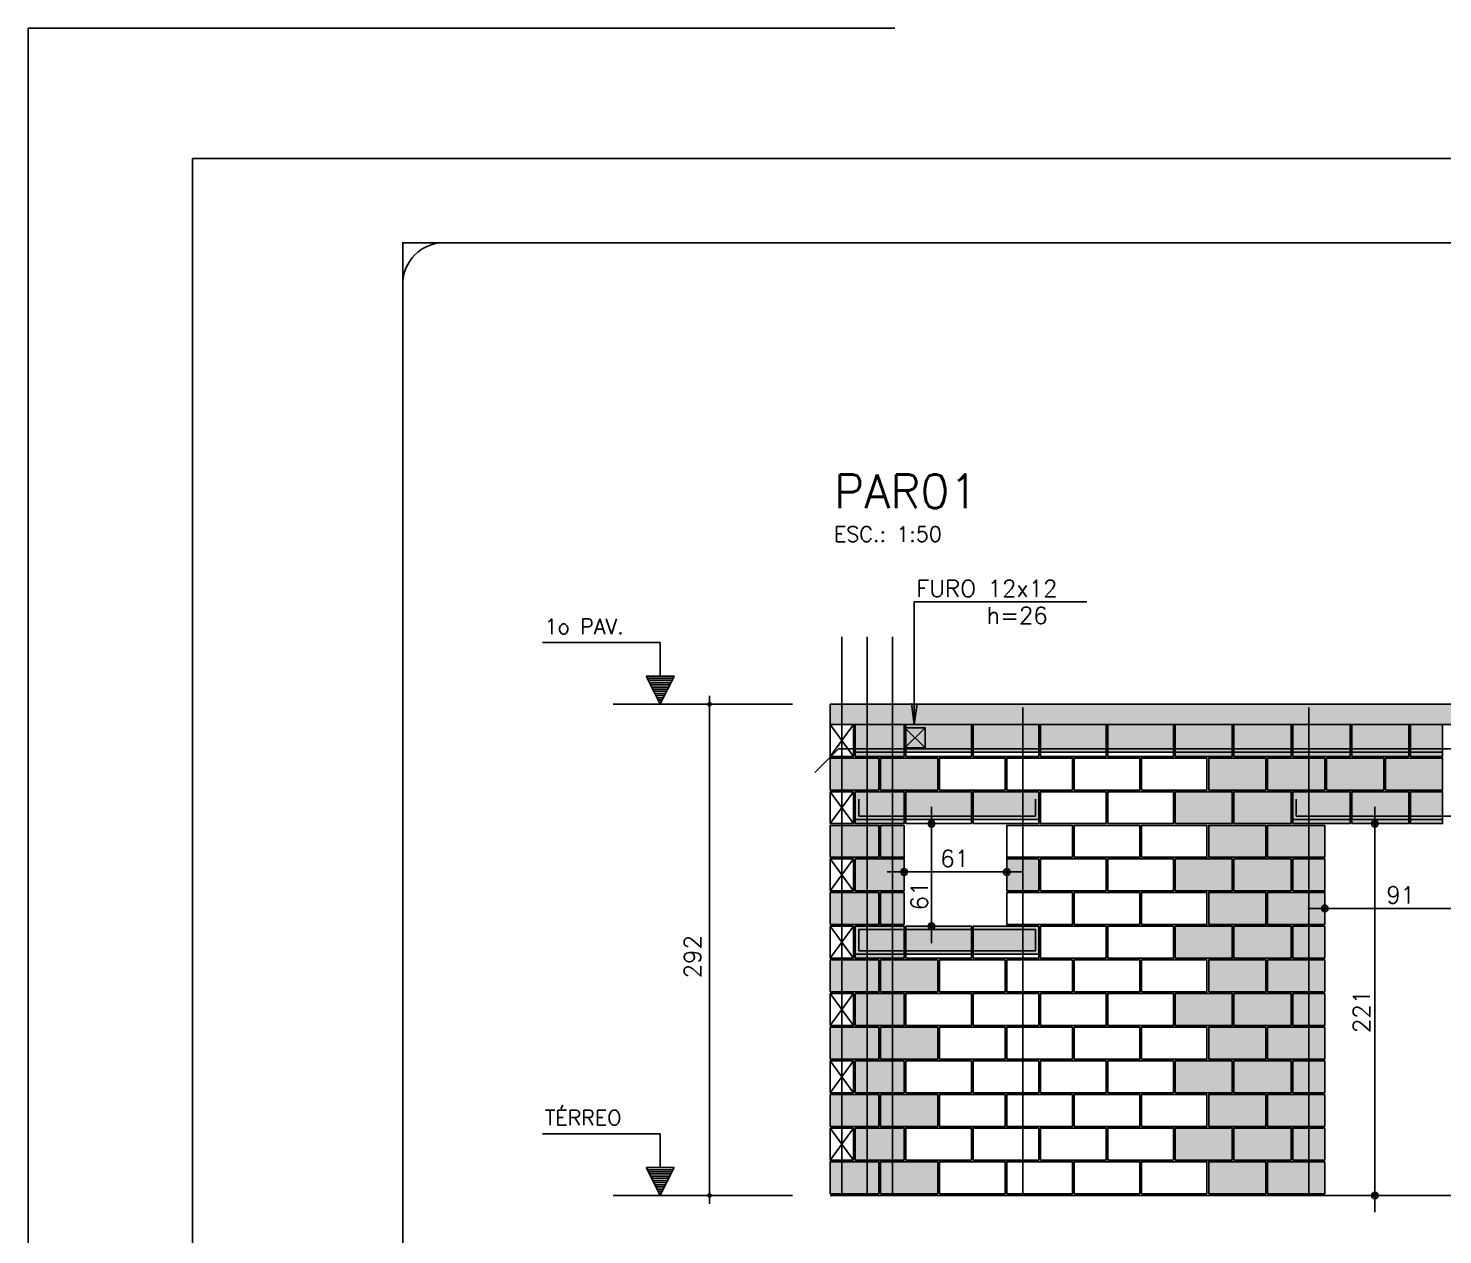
# Model space of a CAD drawing. Extents: x -2 to 121, y -2 to 61.
# Drawn here: x -1.95 to 14.86, y 46.6 to 60.95 of the extents above; entities that cross this region are included whole.
import ezdxf

# ---------------------------------------------------------------- set-up
doc = ezdxf.new("R2010")
doc.units = 0
doc.header["$MEASUREMENT"] = 0
doc.linetypes.add('ESTILO_TQS_0001', pattern=[0.45, 0.3, -0.15])
doc.linetypes.add('HIDDEN', pattern=[0.375, 0.25, -0.125])
doc.layers.get('Defpoints').update_dxf_attribs({"linetype": 'CONTINUOUS'})
for name, color, linetype in [('ARQ_FOLHA', 7, 'CONTINUOUS'), ('PENA_01', 1, 'CONTINUOUS'), ('PENA_02', 2, 'CONTINUOUS'), ('PENA_03', 3, 'CONTINUOUS'), ('PENA_05', 5, 'CONTINUOUS'), ('PENA_06', 6, 'CONTINUOUS'), ('PENA_09', 254, 'CONTINUOUS'), ('PENA_11', 252, 'CONTINUOUS'), ('PENA_21', 100, 'CONTINUOUS'), ('PENA_23', 50, 'CONTINUOUS'), ('PENA_27', 21, 'CONTINUOUS'), ('PENA_28', 135, 'CONTINUOUS')]:
    doc.layers.add(name, color=color, linetype=linetype)
doc.styles.get("Standard").update_dxf_attribs({"font": 'ROMANS.SHX'})

msp = doc.modelspace()

# ---------------------------------------------------------------- linework, layer by layer
at = {"layer": 'ARQ_FOLHA', "color": 1}
for points in [[(0, -0.003745), (118.9, -0.003745), (118.9, 59.396255), (0, 59.396255)], [(2.5, 0.996255), (117.9, 0.996255), (117.9, 58.396255), (2.5, 58.396255)]]:
    msp.add_lwpolyline(points, close=True, dxfattribs=at)
at = {"layer": 'Defpoints', "color": 8, "linetype": 'HIDDEN', "ltscale": 100}
msp.add_lwpolyline([(-1.95, 60.946255), (-1.95, -1.553745), (120.85, -1.553745), (120.85, 60.946255)], close=True, dxfattribs=at)
at = {"layer": 'PENA_01', "linetype": 'Continuous'}
for p, q in [((5.001855, 52.910602), (7.132718, 52.910602)), ((8.470279, 52.630602), (8.710279, 52.390602)), ((8.710279, 52.630602), (8.470279, 52.390602)), ((8.48021, 52.340602), (9.26021, 52.340602)), ((9.28021, 52.340602), (10.06021, 52.340602)), ((10.08021, 52.340602), (10.86021, 52.340602)), ((10.88021, 52.340602), (11.66021, 52.340602)), ((11.68021, 52.340602), (12.36021, 52.340602)), ((12.38021, 52.340602), (13.06021, 52.340602)), ((13.08021, 52.340602), (13.76021, 52.340602)), ((13.78021, 52.340602), (14.46021, 52.340602)), ((14.48021, 52.340602), (14.86021, 52.340602)), ((8.785278, 51.690602), (8.785278, 50.070602)), ((14.05575, 51.690602), (14.05575, 46.870602)), ((8.48021, 51.540602), (9.26021, 51.540602)), ((8.894761, 51.490602), (8.985278, 51.490602)), ((9.28021, 51.540602), (10.06021, 51.540602)), ((13.08021, 51.540602), (13.76021, 51.540602)), ((13.78021, 51.540602), (14.46021, 51.540602)), ((13.96021, 51.490602), (14.25575, 51.490602)), ((14.48021, 51.540602), (14.86021, 51.540602)), ((8.46021, 51.080602), (8.46021, 51.116239)), ((9.68021, 51.080602), (9.68021, 51.116239)), ((8.26021, 50.916239), (9.88021, 50.916239)), ((13.46021, 50.680602), (13.46021, 50.68329)), ((13.26021, 50.48329), (15.48021, 50.48329)), ((8.843086, 50.270602), (8.985278, 50.270602)), ((8.48021, 49.940602), (9.26021, 49.940602)), ((9.28021, 49.940602), (10.06021, 49.940602)), ((5.001855, 47.070602), (7.132718, 47.070602)), ((14.240877, 47.070602), (14.25575, 47.070602))]:
    msp.add_line(p, q, dxfattribs=at)
msp.add_lwpolyline([(8.470279, 52.630602), (8.470279, 52.390602), (8.710279, 52.390602), (8.710279, 52.630602), (8.470279, 52.630602)], dxfattribs=at)
at = {"layer": 'PENA_02', "linetype": 'Continuous'}
for p, q in [((7.86021, 52.670602), (7.58021, 52.670602)), ((7.58021, 52.670602), (7.58021, 52.290602)), ((7.86021, 52.290602), (7.86021, 52.670602)), ((7.58021, 52.290602), (7.86021, 52.290602)), ((7.86021, 51.870602), (7.58021, 51.870602)), ((7.58021, 51.870602), (7.58021, 51.490602)), ((7.86021, 51.490602), (7.86021, 51.870602)), ((7.58021, 51.490602), (7.86021, 51.490602)), ((7.86021, 51.070602), (7.58021, 51.070602)), ((7.58021, 51.070602), (7.58021, 50.690602)), ((7.86021, 50.690602), (7.86021, 51.070602)), ((7.58021, 50.690602), (7.86021, 50.690602)), ((7.86021, 50.270602), (7.58021, 50.270602)), ((7.58021, 50.270602), (7.58021, 49.890602)), ((7.86021, 49.890602), (7.86021, 50.270602)), ((7.58021, 49.890602), (7.86021, 49.890602)), ((7.86021, 49.470602), (7.58021, 49.470602)), ((7.58021, 49.470602), (7.58021, 49.090602)), ((7.86021, 49.090602), (7.86021, 49.470602)), ((7.58021, 49.090602), (7.86021, 49.090602)), ((7.86021, 48.670602), (7.58021, 48.670602)), ((7.58021, 48.670602), (7.58021, 48.290602)), ((7.86021, 48.290602), (7.86021, 48.670602)), ((7.58021, 48.290602), (7.86021, 48.290602)), ((7.86021, 47.870602), (7.58021, 47.870602)), ((7.58021, 47.870602), (7.58021, 47.490602)), ((7.86021, 47.490602), (7.86021, 47.870602)), ((7.58021, 47.490602), (7.86021, 47.490602)), ((63.76021, 47.070602), (7.58021, 47.070602))]:
    msp.add_line(p, q, dxfattribs=at)
at = {"layer": 'PENA_02', "linetype": 'ESTILO_TQS_0001'}
for p, q in [((8.46021, 52.340602), (7.88021, 52.340602)), ((8.46021, 51.540602), (7.88021, 51.540602)), ((8.46021, 49.940602), (7.88021, 49.940602))]:
    msp.add_line(p, q, dxfattribs=at)
at = {"layer": 'PENA_02', "linetype": 'Continuous'}
for points in [[(43.16021, 52.670602), (43.16021, 52.910602), (7.58021, 52.910602), (7.58021, 52.670602), (43.16021, 52.670602)], [(8.46021, 52.290602), (7.88021, 52.290602), (7.88021, 52.670602), (8.46021, 52.670602), (8.46021, 52.290602)], [(8.48021, 52.290602), (9.26021, 52.290602), (9.26021, 52.670602), (8.48021, 52.670602), (8.48021, 52.290602)], [(9.28021, 52.290602), (10.06021, 52.290602), (10.06021, 52.670602), (9.28021, 52.670602), (9.28021, 52.290602)], [(10.08021, 52.290602), (10.86021, 52.290602), (10.86021, 52.670602), (10.08021, 52.670602), (10.08021, 52.290602)], [(10.88021, 52.290602), (11.66021, 52.290602), (11.66021, 52.670602), (10.88021, 52.670602), (10.88021, 52.290602)], [(11.68021, 52.290602), (12.36021, 52.290602), (12.36021, 52.670602), (11.68021, 52.670602), (11.68021, 52.290602)], [(12.38021, 52.290602), (13.06021, 52.290602), (13.06021, 52.670602), (12.38021, 52.670602), (12.38021, 52.290602)], [(13.08021, 52.290602), (13.76021, 52.290602), (13.76021, 52.670602), (13.08021, 52.670602), (13.08021, 52.290602)], [(13.78021, 52.290602), (14.46021, 52.290602), (14.46021, 52.670602), (13.78021, 52.670602), (13.78021, 52.290602)], [(14.48021, 52.290602), (14.86021, 52.290602), (14.86021, 52.670602), (14.48021, 52.670602), (14.48021, 52.290602)], [(7.58021, 51.890602), (8.16021, 51.890602), (8.16021, 52.270602), (7.58021, 52.270602), (7.58021, 51.890602)], [(8.18021, 51.890602), (8.86021, 51.890602), (8.86021, 52.270602), (8.18021, 52.270602), (8.18021, 51.890602)], [(8.88021, 51.890602), (9.66021, 51.890602), (9.66021, 52.270602), (8.88021, 52.270602), (8.88021, 51.890602)], [(9.68021, 51.890602), (10.46021, 51.890602), (10.46021, 52.270602), (9.68021, 52.270602), (9.68021, 51.890602)], [(10.48021, 51.890602), (11.26021, 51.890602), (11.26021, 52.270602), (10.48021, 52.270602), (10.48021, 51.890602)], [(11.28021, 51.890602), (12.06021, 51.890602), (12.06021, 52.270602), (11.28021, 52.270602), (11.28021, 51.890602)], [(12.08021, 51.890602), (12.76021, 51.890602), (12.76021, 52.270602), (12.08021, 52.270602), (12.08021, 51.890602)], [(12.78021, 51.890602), (13.46021, 51.890602), (13.46021, 52.270602), (12.78021, 52.270602), (12.78021, 51.890602)], [(13.48021, 51.890602), (14.16021, 51.890602), (14.16021, 52.270602), (13.48021, 52.270602), (13.48021, 51.890602)], [(14.18021, 51.890602), (14.86021, 51.890602), (14.86021, 52.270602), (14.18021, 52.270602), (14.18021, 51.890602)], [(8.46021, 51.490602), (7.88021, 51.490602), (7.88021, 51.870602), (8.46021, 51.870602), (8.46021, 51.490602)], [(8.48021, 51.490602), (9.26021, 51.490602), (9.26021, 51.870602), (8.48021, 51.870602), (8.48021, 51.490602)], [(9.28021, 51.490602), (10.06021, 51.490602), (10.06021, 51.870602), (9.28021, 51.870602), (9.28021, 51.490602)], [(10.08021, 51.490602), (10.86021, 51.490602), (10.86021, 51.870602), (10.08021, 51.870602), (10.08021, 51.490602)], [(10.88021, 51.490602), (11.66021, 51.490602), (11.66021, 51.870602), (10.88021, 51.870602), (10.88021, 51.490602)], [(11.68021, 51.490602), (12.36021, 51.490602), (12.36021, 51.870602), (11.68021, 51.870602), (11.68021, 51.490602)], [(12.38021, 51.490602), (13.06021, 51.490602), (13.06021, 51.870602), (12.38021, 51.870602), (12.38021, 51.490602)], [(13.08021, 51.490602), (13.76021, 51.490602), (13.76021, 51.870602), (13.08021, 51.870602), (13.08021, 51.490602)], [(13.78021, 51.490602), (14.46021, 51.490602), (14.46021, 51.870602), (13.78021, 51.870602), (13.78021, 51.490602)], [(14.48021, 51.490602), (14.86021, 51.490602), (14.86021, 51.870602), (14.48021, 51.870602), (14.48021, 51.490602)], [(7.58021, 51.090602), (8.16021, 51.090602), (8.16021, 51.470602), (7.58021, 51.470602), (7.58021, 51.090602)], [(8.18021, 51.090602), (8.46021, 51.090602), (8.46021, 51.470602), (8.18021, 51.470602), (8.18021, 51.090602)], [(9.68021, 51.090602), (10.46021, 51.090602), (10.46021, 51.470602), (9.68021, 51.470602), (9.68021, 51.090602)], [(10.48021, 51.090602), (11.26021, 51.090602), (11.26021, 51.470602), (10.48021, 51.470602), (10.48021, 51.090602)], [(11.28021, 51.090602), (12.06021, 51.090602), (12.06021, 51.470602), (11.28021, 51.470602), (11.28021, 51.090602)], [(12.08021, 51.090602), (12.76021, 51.090602), (12.76021, 51.470602), (12.08021, 51.470602), (12.08021, 51.090602)], [(12.78021, 51.090602), (13.46021, 51.090602), (13.46021, 51.470602), (12.78021, 51.470602), (12.78021, 51.090602)], [(7.88021, 50.690602), (8.46021, 50.690602), (8.46021, 51.070602), (7.88021, 51.070602), (7.88021, 50.690602)], [(9.68021, 50.690602), (10.06021, 50.690602), (10.06021, 51.070602), (9.68021, 51.070602), (9.68021, 50.690602)], [(10.08021, 50.690602), (10.86021, 50.690602), (10.86021, 51.070602), (10.08021, 51.070602), (10.08021, 50.690602)], [(10.88021, 50.690602), (11.66021, 50.690602), (11.66021, 51.070602), (10.88021, 51.070602), (10.88021, 50.690602)], [(11.68021, 50.690602), (12.36021, 50.690602), (12.36021, 51.070602), (11.68021, 51.070602), (11.68021, 50.690602)], [(12.38021, 50.690602), (13.06021, 50.690602), (13.06021, 51.070602), (12.38021, 51.070602), (12.38021, 50.690602)], [(13.08021, 50.690602), (13.46021, 50.690602), (13.46021, 51.070602), (13.08021, 51.070602), (13.08021, 50.690602)], [(7.58021, 50.290602), (8.16021, 50.290602), (8.16021, 50.670602), (7.58021, 50.670602), (7.58021, 50.290602)], [(8.18021, 50.290602), (8.46021, 50.290602), (8.46021, 50.670602), (8.18021, 50.670602), (8.18021, 50.290602)], [(9.68021, 50.290602), (10.46021, 50.290602), (10.46021, 50.670602), (9.68021, 50.670602), (9.68021, 50.290602)], [(10.48021, 50.290602), (11.26021, 50.290602), (11.26021, 50.670602), (10.48021, 50.670602), (10.48021, 50.290602)], [(11.28021, 50.290602), (12.06021, 50.290602), (12.06021, 50.670602), (11.28021, 50.670602), (11.28021, 50.290602)], [(12.08021, 50.290602), (12.76021, 50.290602), (12.76021, 50.670602), (12.08021, 50.670602), (12.08021, 50.290602)], [(12.78021, 50.290602), (13.46021, 50.290602), (13.46021, 50.670602), (12.78021, 50.670602), (12.78021, 50.290602)], [(8.46021, 49.890602), (7.88021, 49.890602), (7.88021, 50.270602), (8.46021, 50.270602), (8.46021, 49.890602)], [(8.48021, 49.890602), (9.26021, 49.890602), (9.26021, 50.270602), (8.48021, 50.270602), (8.48021, 49.890602)], [(9.28021, 49.890602), (10.06021, 49.890602), (10.06021, 50.270602), (9.28021, 50.270602), (9.28021, 49.890602)], [(10.08021, 49.890602), (10.86021, 49.890602), (10.86021, 50.270602), (10.08021, 50.270602), (10.08021, 49.890602)], [(10.88021, 49.890602), (11.66021, 49.890602), (11.66021, 50.270602), (10.88021, 50.270602), (10.88021, 49.890602)], [(11.68021, 49.890602), (12.36021, 49.890602), (12.36021, 50.270602), (11.68021, 50.270602), (11.68021, 49.890602)], [(12.38021, 49.890602), (13.06021, 49.890602), (13.06021, 50.270602), (12.38021, 50.270602), (12.38021, 49.890602)], [(13.08021, 49.890602), (13.46021, 49.890602), (13.46021, 50.270602), (13.08021, 50.270602), (13.08021, 49.890602)], [(7.58021, 49.490602), (8.16021, 49.490602), (8.16021, 49.870602), (7.58021, 49.870602), (7.58021, 49.490602)], [(8.18021, 49.490602), (8.86021, 49.490602), (8.86021, 49.870602), (8.18021, 49.870602), (8.18021, 49.490602)], [(8.88021, 49.490602), (9.66021, 49.490602), (9.66021, 49.870602), (8.88021, 49.870602), (8.88021, 49.490602)], [(9.68021, 49.490602), (10.46021, 49.490602), (10.46021, 49.870602), (9.68021, 49.870602), (9.68021, 49.490602)], [(10.48021, 49.490602), (11.26021, 49.490602), (11.26021, 49.870602), (10.48021, 49.870602), (10.48021, 49.490602)], [(11.28021, 49.490602), (12.06021, 49.490602), (12.06021, 49.870602), (11.28021, 49.870602), (11.28021, 49.490602)], [(12.08021, 49.490602), (12.76021, 49.490602), (12.76021, 49.870602), (12.08021, 49.870602), (12.08021, 49.490602)], [(12.78021, 49.490602), (13.46021, 49.490602), (13.46021, 49.870602), (12.78021, 49.870602), (12.78021, 49.490602)], [(7.88021, 49.090602), (8.46021, 49.090602), (8.46021, 49.470602), (7.88021, 49.470602), (7.88021, 49.090602)], [(8.48021, 49.090602), (9.26021, 49.090602), (9.26021, 49.470602), (8.48021, 49.470602), (8.48021, 49.090602)], [(9.28021, 49.090602), (10.06021, 49.090602), (10.06021, 49.470602), (9.28021, 49.470602), (9.28021, 49.090602)], [(10.08021, 49.090602), (10.86021, 49.090602), (10.86021, 49.470602), (10.08021, 49.470602), (10.08021, 49.090602)], [(10.88021, 49.090602), (11.66021, 49.090602), (11.66021, 49.470602), (10.88021, 49.470602), (10.88021, 49.090602)], [(11.68021, 49.090602), (12.36021, 49.090602), (12.36021, 49.470602), (11.68021, 49.470602), (11.68021, 49.090602)], [(12.38021, 49.090602), (13.06021, 49.090602), (13.06021, 49.470602), (12.38021, 49.470602), (12.38021, 49.090602)], [(13.08021, 49.090602), (13.46021, 49.090602), (13.46021, 49.470602), (13.08021, 49.470602), (13.08021, 49.090602)], [(7.58021, 48.690602), (8.16021, 48.690602), (8.16021, 49.070602), (7.58021, 49.070602), (7.58021, 48.690602)], [(8.18021, 48.690602), (8.86021, 48.690602), (8.86021, 49.070602), (8.18021, 49.070602), (8.18021, 48.690602)], [(8.88021, 48.690602), (9.66021, 48.690602), (9.66021, 49.070602), (8.88021, 49.070602), (8.88021, 48.690602)], [(9.68021, 48.690602), (10.46021, 48.690602), (10.46021, 49.070602), (9.68021, 49.070602), (9.68021, 48.690602)], [(10.48021, 48.690602), (11.26021, 48.690602), (11.26021, 49.070602), (10.48021, 49.070602), (10.48021, 48.690602)], [(11.28021, 48.690602), (12.06021, 48.690602), (12.06021, 49.070602), (11.28021, 49.070602), (11.28021, 48.690602)], [(12.08021, 48.690602), (12.76021, 48.690602), (12.76021, 49.070602), (12.08021, 49.070602), (12.08021, 48.690602)], [(12.78021, 48.690602), (13.46021, 48.690602), (13.46021, 49.070602), (12.78021, 49.070602), (12.78021, 48.690602)], [(7.88021, 48.290602), (8.46021, 48.290602), (8.46021, 48.670602), (7.88021, 48.670602), (7.88021, 48.290602)], [(8.48021, 48.290602), (9.26021, 48.290602), (9.26021, 48.670602), (8.48021, 48.670602), (8.48021, 48.290602)], [(9.28021, 48.290602), (10.06021, 48.290602), (10.06021, 48.670602), (9.28021, 48.670602), (9.28021, 48.290602)], [(10.08021, 48.290602), (10.86021, 48.290602), (10.86021, 48.670602), (10.08021, 48.670602), (10.08021, 48.290602)], [(10.88021, 48.290602), (11.66021, 48.290602), (11.66021, 48.670602), (10.88021, 48.670602), (10.88021, 48.290602)], [(11.68021, 48.290602), (12.36021, 48.290602), (12.36021, 48.670602), (11.68021, 48.670602), (11.68021, 48.290602)], [(12.38021, 48.290602), (13.06021, 48.290602), (13.06021, 48.670602), (12.38021, 48.670602), (12.38021, 48.290602)], [(13.08021, 48.290602), (13.46021, 48.290602), (13.46021, 48.670602), (13.08021, 48.670602), (13.08021, 48.290602)], [(7.58021, 47.890602), (8.16021, 47.890602), (8.16021, 48.270602), (7.58021, 48.270602), (7.58021, 47.890602)], [(8.18021, 47.890602), (8.86021, 47.890602), (8.86021, 48.270602), (8.18021, 48.270602), (8.18021, 47.890602)], [(8.88021, 47.890602), (9.66021, 47.890602), (9.66021, 48.270602), (8.88021, 48.270602), (8.88021, 47.890602)], [(9.68021, 47.890602), (10.46021, 47.890602), (10.46021, 48.270602), (9.68021, 48.270602), (9.68021, 47.890602)], [(10.48021, 47.890602), (11.26021, 47.890602), (11.26021, 48.270602), (10.48021, 48.270602), (10.48021, 47.890602)], [(11.28021, 47.890602), (12.06021, 47.890602), (12.06021, 48.270602), (11.28021, 48.270602), (11.28021, 47.890602)], [(12.08021, 47.890602), (12.76021, 47.890602), (12.76021, 48.270602), (12.08021, 48.270602), (12.08021, 47.890602)], [(12.78021, 47.890602), (13.46021, 47.890602), (13.46021, 48.270602), (12.78021, 48.270602), (12.78021, 47.890602)], [(7.88021, 47.490602), (8.46021, 47.490602), (8.46021, 47.870602), (7.88021, 47.870602), (7.88021, 47.490602)], [(8.48021, 47.490602), (9.26021, 47.490602), (9.26021, 47.870602), (8.48021, 47.870602), (8.48021, 47.490602)], [(9.28021, 47.490602), (10.06021, 47.490602), (10.06021, 47.870602), (9.28021, 47.870602), (9.28021, 47.490602)], [(10.08021, 47.490602), (10.86021, 47.490602), (10.86021, 47.870602), (10.08021, 47.870602), (10.08021, 47.490602)], [(10.88021, 47.490602), (11.66021, 47.490602), (11.66021, 47.870602), (10.88021, 47.870602), (10.88021, 47.490602)], [(11.68021, 47.490602), (12.36021, 47.490602), (12.36021, 47.870602), (11.68021, 47.870602), (11.68021, 47.490602)], [(12.38021, 47.490602), (13.06021, 47.490602), (13.06021, 47.870602), (12.38021, 47.870602), (12.38021, 47.490602)], [(13.08021, 47.490602), (13.46021, 47.490602), (13.46021, 47.870602), (13.08021, 47.870602), (13.08021, 47.490602)], [(7.58021, 47.090602), (8.16021, 47.090602), (8.16021, 47.470602), (7.58021, 47.470602), (7.58021, 47.090602)], [(8.18021, 47.090602), (8.86021, 47.090602), (8.86021, 47.470602), (8.18021, 47.470602), (8.18021, 47.090602)], [(8.88021, 47.090602), (9.66021, 47.090602), (9.66021, 47.470602), (8.88021, 47.470602), (8.88021, 47.090602)], [(9.68021, 47.090602), (10.46021, 47.090602), (10.46021, 47.470602), (9.68021, 47.470602), (9.68021, 47.090602)], [(10.48021, 47.090602), (11.26021, 47.090602), (11.26021, 47.470602), (10.48021, 47.470602), (10.48021, 47.090602)], [(11.28021, 47.090602), (12.06021, 47.090602), (12.06021, 47.470602), (11.28021, 47.470602), (11.28021, 47.090602)], [(12.08021, 47.090602), (12.76021, 47.090602), (12.76021, 47.470602), (12.08021, 47.470602), (12.08021, 47.090602)], [(12.78021, 47.090602), (13.46021, 47.090602), (13.46021, 47.470602), (12.78021, 47.470602), (12.78021, 47.090602)]]:
    msp.add_lwpolyline(points, dxfattribs=at)
for centre, radius in [((6.148, 52.910602), 0.02), ((6.148, 52.910602), 0.01), ((8.785278, 51.490602), 0.04), ((8.785278, 51.490602), 0.02), ((14.05575, 51.490602), 0.04), ((14.05575, 51.490602), 0.02), ((8.46021, 50.916239), 0.04), ((9.68021, 50.916239), 0.04), ((8.46021, 50.916239), 0.02), ((9.68021, 50.916239), 0.02), ((13.46021, 50.48329), 0.04), ((13.46021, 50.48329), 0.02), ((8.785278, 50.270602), 0.04), ((8.785278, 50.270602), 0.02), ((6.148, 47.070602), 0.02), ((6.148, 47.070602), 0.01), ((14.05575, 47.070602), 0.04), ((14.05575, 47.070602), 0.02)]:
    msp.add_circle(centre, radius, dxfattribs=at)
at = {"layer": 'PENA_03', "linetype": 'Continuous'}
for p, q in [((5.560853, 53.642467), (4.160853, 53.642467)), ((5.560853, 53.242467), (5.560853, 53.642467)), ((5.562253, 53.242467), (5.562253, 53.643867)), ((5.561553, 52.910602), (5.39562, 53.242467)), ((5.39562, 53.242467), (5.560853, 53.242467)), ((5.561553, 52.913724), (5.397876, 53.241076)), ((5.725229, 53.241076), (5.397876, 53.241076)), ((5.714722, 53.216939), (5.408384, 53.216939)), ((5.701958, 53.191411), (5.421148, 53.191411)), ((5.689194, 53.165883), (5.433912, 53.165883)), ((5.676429, 53.140355), (5.446676, 53.140355)), ((5.727486, 53.242467), (5.561553, 52.910602)), ((5.725229, 53.241077), (5.561553, 52.913723)), ((5.562253, 53.242467), (5.727486, 53.242467)), ((5.663665, 53.114827), (5.45944, 53.114827)), ((5.650901, 53.089299), (5.472204, 53.089299)), ((5.638137, 53.063771), (5.484968, 53.063771)), ((5.625373, 53.038243), (5.497732, 53.038243)), ((5.612609, 53.012715), (5.510496, 53.012715)), ((5.599845, 52.987187), (5.52326, 52.987187)), ((5.587081, 52.961658), (5.536024, 52.961658)), ((6.148, 46.970069), (6.148, 53.010602)), ((5.574317, 52.93613), (5.548789, 52.93613)), ((7.58021, 52.290602), (7.86021, 52.670602)), ((7.86021, 52.290602), (7.58021, 52.670602)), ((7.58021, 51.490602), (7.86021, 51.870602)), ((7.86021, 51.490602), (7.58021, 51.870602)), ((8.694761, 51.490602), (8.694761, 51.490602)), ((13.76021, 51.490602), (13.76021, 51.490602)), ((7.58021, 50.690602), (7.86021, 51.070602)), ((7.86021, 50.690602), (7.58021, 51.070602)), ((8.46021, 50.880602), (8.46021, 50.880602)), ((9.68021, 50.880602), (9.68021, 50.880602)), ((13.46021, 50.480602), (13.46021, 50.480602)), ((7.58021, 49.890602), (7.86021, 50.270602)), ((7.86021, 49.890602), (7.58021, 50.270602)), ((8.643086, 50.270602), (8.643086, 50.270602)), ((7.58021, 49.090602), (7.86021, 49.470602)), ((7.86021, 49.090602), (7.58021, 49.470602)), ((7.58021, 48.290602), (7.86021, 48.670602)), ((7.86021, 48.290602), (7.58021, 48.670602)), ((5.560853, 47.802467), (4.160853, 47.802467)), ((5.560853, 47.402467), (5.560853, 47.802467)), ((5.562253, 47.402467), (5.562253, 47.803867)), ((7.58021, 47.490602), (7.86021, 47.870602)), ((7.86021, 47.490602), (7.58021, 47.870602)), ((5.561553, 47.070602), (5.39562, 47.402467)), ((5.39562, 47.402467), (5.560853, 47.402467)), ((5.561553, 47.073724), (5.397876, 47.401076)), ((5.725229, 47.401076), (5.397876, 47.401076)), ((5.714722, 47.376939), (5.408384, 47.376939)), ((5.701958, 47.351411), (5.421148, 47.351411)), ((5.689194, 47.325883), (5.433912, 47.325883)), ((5.676429, 47.300355), (5.446676, 47.300355)), ((5.663665, 47.274827), (5.45944, 47.274827)), ((5.650901, 47.249299), (5.472204, 47.249299)), ((5.727486, 47.402467), (5.561553, 47.070602)), ((5.725229, 47.401077), (5.561553, 47.073723)), ((5.562253, 47.402467), (5.727486, 47.402467)), ((5.638137, 47.223771), (5.484968, 47.223771)), ((5.625373, 47.198243), (5.497732, 47.198243)), ((5.612609, 47.172715), (5.510496, 47.172715)), ((5.599845, 47.147187), (5.52326, 47.147187)), ((5.587081, 47.121658), (5.536024, 47.121658)), ((5.574317, 47.09613), (5.548789, 47.09613)), ((14.040877, 47.070602), (14.040877, 47.070602))]:
    msp.add_line(p, q, dxfattribs=at)
msp.add_lwpolyline([(10.630406, 54.126295), (8.581315, 54.126295), (8.581315, 52.670509), (8.548684, 52.91837), (8.581315, 52.670509), (8.613947, 52.91837)], dxfattribs=at)
at = {"layer": 'PENA_05', "linetype": 'Continuous'}
for p, q in [((7.68021, 52.380602), (7.397368, 52.097759)), ((25.77021, 52.380602), (7.68021, 52.380602)), ((7.92021, 51.780602), (7.92021, 51.580602)), ((10.02021, 51.580602), (10.02021, 51.780602)), ((13.12021, 51.780602), (13.12021, 51.580602)), ((7.92021, 51.580602), (10.02021, 51.580602)), ((13.12021, 51.580602), (19.62021, 51.580602)), ((7.92021, 50.030602), (7.92021, 50.230602)), ((7.92021, 50.230602), (10.02021, 50.230602)), ((7.92021, 50.180602), (7.92021, 49.980602)), ((10.02021, 50.230602), (10.02021, 50.030602)), ((10.02021, 49.980602), (10.02021, 50.180602)), ((7.92021, 49.980602), (10.02021, 49.980602))]:
    msp.add_line(p, q, dxfattribs=at)
for points in [[(7.72021, 53.710602), (7.72021, 47.070602)], [(8.02021, 53.710602), (8.02021, 47.070602)], [(8.32021, 53.710602), (8.32021, 47.070602)], [(9.87021, 52.870602), (9.87021, 47.070602)], [(13.27021, 52.870602), (13.27021, 47.070602)]]:
    msp.add_lwpolyline(points, dxfattribs=at)
at = {"layer": 'PENA_06', "linetype": 'Continuous'}
msp.add_arc((3, 57.9), 0.5, 90, 180, dxfattribs=at)
at = {"layer": 'PENA_09', "linetype": 'Continuous'}
for points in [[(7.88021, 52.670602), (8.46021, 52.670602), (8.46021, 52.340602), (7.88021, 52.340602), (7.88021, 52.670602)], [(8.48021, 52.340602), (9.26021, 52.340602), (9.26021, 52.670602), (8.48021, 52.670602), (8.48021, 52.340602)], [(9.28021, 52.340602), (10.06021, 52.340602), (10.06021, 52.670602), (9.28021, 52.670602), (9.28021, 52.340602)], [(10.08021, 52.340602), (10.86021, 52.340602), (10.86021, 52.670602), (10.08021, 52.670602), (10.08021, 52.340602)], [(10.88021, 52.340602), (11.66021, 52.340602), (11.66021, 52.670602), (10.88021, 52.670602), (10.88021, 52.340602)], [(11.68021, 52.340602), (12.36021, 52.340602), (12.36021, 52.670602), (11.68021, 52.670602), (11.68021, 52.340602)], [(12.38021, 52.340602), (13.06021, 52.340602), (13.06021, 52.670602), (12.38021, 52.670602), (12.38021, 52.340602)], [(13.08021, 52.340602), (13.76021, 52.340602), (13.76021, 52.670602), (13.08021, 52.670602), (13.08021, 52.340602)], [(13.78021, 52.340602), (14.46021, 52.340602), (14.46021, 52.670602), (13.78021, 52.670602), (13.78021, 52.340602)], [(14.48021, 52.340602), (14.86021, 52.340602), (14.86021, 52.670602), (14.48021, 52.670602), (14.48021, 52.340602)], [(7.88021, 51.870602), (8.46021, 51.870602), (8.46021, 51.540602), (7.88021, 51.540602), (7.88021, 51.870602)], [(8.48021, 51.540602), (9.26021, 51.540602), (9.26021, 51.870602), (8.48021, 51.870602), (8.48021, 51.540602)], [(9.28021, 51.540602), (10.06021, 51.540602), (10.06021, 51.870602), (9.28021, 51.870602), (9.28021, 51.540602)], [(13.08021, 51.540602), (13.76021, 51.540602), (13.76021, 51.870602), (13.08021, 51.870602), (13.08021, 51.540602)], [(13.78021, 51.540602), (14.46021, 51.540602), (14.46021, 51.870602), (13.78021, 51.870602), (13.78021, 51.540602)], [(14.48021, 51.540602), (14.86021, 51.540602), (14.86021, 51.870602), (14.48021, 51.870602), (14.48021, 51.540602)], [(7.88021, 50.270602), (8.46021, 50.270602), (8.46021, 49.940602), (7.88021, 49.940602), (7.88021, 50.270602)], [(8.48021, 49.940602), (9.26021, 49.940602), (9.26021, 50.270602), (8.48021, 50.270602), (8.48021, 49.940602)], [(9.28021, 49.940602), (10.06021, 49.940602), (10.06021, 50.270602), (9.28021, 50.270602), (9.28021, 49.940602)]]:
    msp.add_lwpolyline(points, dxfattribs=at)
for points in [[(7.88021, 52.670602), (8.46021, 52.670602), (8.46021, 52.340602)], [(7.88021, 52.670602), (8.46021, 52.340602), (7.88021, 52.340602)], [(7.88021, 52.670602), (7.88021, 52.340602), (7.88021, 52.670602)], [(8.48021, 52.340602), (9.26021, 52.340602), (9.26021, 52.670602)], [(8.48021, 52.340602), (9.26021, 52.670602), (8.48021, 52.670602)], [(8.48021, 52.340602), (8.48021, 52.670602), (8.48021, 52.340602)], [(9.28021, 52.340602), (10.06021, 52.340602), (10.06021, 52.670602)], [(9.28021, 52.340602), (10.06021, 52.670602), (9.28021, 52.670602)], [(9.28021, 52.340602), (9.28021, 52.670602), (9.28021, 52.340602)], [(10.08021, 52.340602), (10.86021, 52.340602), (10.86021, 52.670602)], [(10.08021, 52.340602), (10.86021, 52.670602), (10.08021, 52.670602)], [(10.08021, 52.340602), (10.08021, 52.670602), (10.08021, 52.340602)], [(10.88021, 52.340602), (11.66021, 52.340602), (11.66021, 52.670602)], [(10.88021, 52.340602), (11.66021, 52.670602), (10.88021, 52.670602)], [(10.88021, 52.340602), (10.88021, 52.670602), (10.88021, 52.340602)], [(11.68021, 52.340602), (12.36021, 52.340602), (12.36021, 52.670602)], [(11.68021, 52.340602), (12.36021, 52.670602), (11.68021, 52.670602)], [(11.68021, 52.340602), (11.68021, 52.670602), (11.68021, 52.340602)], [(12.38021, 52.340602), (13.06021, 52.340602), (13.06021, 52.670602)], [(12.38021, 52.340602), (13.06021, 52.670602), (12.38021, 52.670602)], [(12.38021, 52.340602), (12.38021, 52.670602), (12.38021, 52.340602)], [(13.08021, 52.340602), (13.76021, 52.340602), (13.76021, 52.670602)], [(13.08021, 52.340602), (13.76021, 52.670602), (13.08021, 52.670602)], [(13.08021, 52.340602), (13.08021, 52.670602), (13.08021, 52.340602)], [(13.78021, 52.340602), (14.46021, 52.340602), (14.46021, 52.670602)], [(13.78021, 52.340602), (14.46021, 52.670602), (13.78021, 52.670602)], [(13.78021, 52.340602), (13.78021, 52.670602), (13.78021, 52.340602)], [(14.48021, 52.340602), (14.86021, 52.340602), (14.86021, 52.670602)], [(14.48021, 52.340602), (14.86021, 52.670602), (14.48021, 52.670602)], [(14.48021, 52.340602), (14.48021, 52.670602), (14.48021, 52.340602)], [(7.88021, 51.870602), (8.46021, 51.870602), (8.46021, 51.540602)], [(7.88021, 51.870602), (8.46021, 51.540602), (7.88021, 51.540602)], [(7.88021, 51.870602), (7.88021, 51.540602), (7.88021, 51.870602)], [(8.48021, 51.540602), (9.26021, 51.540602), (9.26021, 51.870602)], [(8.48021, 51.540602), (9.26021, 51.870602), (8.48021, 51.870602)], [(8.48021, 51.540602), (8.48021, 51.870602), (8.48021, 51.540602)], [(9.28021, 51.540602), (10.06021, 51.540602), (10.06021, 51.870602)], [(9.28021, 51.540602), (10.06021, 51.870602), (9.28021, 51.870602)], [(9.28021, 51.540602), (9.28021, 51.870602), (9.28021, 51.540602)], [(13.08021, 51.540602), (13.76021, 51.540602), (13.76021, 51.870602)], [(13.08021, 51.540602), (13.76021, 51.870602), (13.08021, 51.870602)], [(13.08021, 51.540602), (13.08021, 51.870602), (13.08021, 51.540602)], [(13.78021, 51.540602), (14.46021, 51.540602), (14.46021, 51.870602)], [(13.78021, 51.540602), (14.46021, 51.870602), (13.78021, 51.870602)], [(13.78021, 51.540602), (13.78021, 51.870602), (13.78021, 51.540602)], [(14.48021, 51.540602), (14.86021, 51.540602), (14.86021, 51.870602)], [(14.48021, 51.540602), (14.86021, 51.870602), (14.48021, 51.870602)], [(14.48021, 51.540602), (14.48021, 51.870602), (14.48021, 51.540602)], [(7.88021, 50.270602), (8.46021, 50.270602), (8.46021, 49.940602)], [(7.88021, 50.270602), (8.46021, 49.940602), (7.88021, 49.940602)], [(7.88021, 50.270602), (7.88021, 49.940602), (7.88021, 50.270602)], [(8.48021, 49.940602), (9.26021, 49.940602), (9.26021, 50.270602)], [(8.48021, 49.940602), (9.26021, 50.270602), (8.48021, 50.270602)], [(8.48021, 49.940602), (8.48021, 50.270602), (8.48021, 49.940602)], [(9.28021, 49.940602), (10.06021, 49.940602), (10.06021, 50.270602)], [(9.28021, 49.940602), (10.06021, 50.270602), (9.28021, 50.270602)], [(9.28021, 49.940602), (9.28021, 50.270602), (9.28021, 49.940602)]]:
    msp.add_solid(points, dxfattribs=at)
at = {"layer": 'PENA_11', "linetype": 'Continuous'}
for points in [[(43.16021, 52.670602), (43.16021, 52.910602), (7.58021, 52.910602)], [(43.16021, 52.670602), (7.58021, 52.910602), (7.58021, 52.670602)], [(43.16021, 52.670602), (7.58021, 52.670602), (43.16021, 52.670602)]]:
    msp.add_solid(points, dxfattribs=at)
at = {"layer": 'PENA_21', "linetype": 'Continuous'}
for points in [[(11.68021, 52.290602), (12.36021, 52.290602), (12.36021, 52.340602), (11.68021, 52.340602), (11.68021, 52.290602)], [(12.38021, 52.290602), (13.06021, 52.290602), (13.06021, 52.340602), (12.38021, 52.340602), (12.38021, 52.290602)], [(13.08021, 52.290602), (13.76021, 52.290602), (13.76021, 52.340602), (13.08021, 52.340602), (13.08021, 52.290602)], [(13.78021, 52.290602), (14.46021, 52.290602), (14.46021, 52.340602), (13.78021, 52.340602), (13.78021, 52.290602)], [(8.18021, 51.890602), (8.86021, 51.890602), (8.86021, 52.270602), (8.18021, 52.270602), (8.18021, 51.890602)], [(12.08021, 51.890602), (12.76021, 51.890602), (12.76021, 52.270602), (12.08021, 52.270602), (12.08021, 51.890602)], [(12.78021, 51.890602), (13.46021, 51.890602), (13.46021, 52.270602), (12.78021, 52.270602), (12.78021, 51.890602)], [(13.48021, 51.890602), (14.16021, 51.890602), (14.16021, 52.270602), (13.48021, 52.270602), (13.48021, 51.890602)], [(14.18021, 51.890602), (14.86021, 51.890602), (14.86021, 52.270602), (14.18021, 52.270602), (14.18021, 51.890602)], [(11.68021, 51.490602), (12.36021, 51.490602), (12.36021, 51.870602), (11.68021, 51.870602), (11.68021, 51.490602)], [(12.38021, 51.490602), (13.06021, 51.490602), (13.06021, 51.870602), (12.38021, 51.870602), (12.38021, 51.490602)], [(12.08021, 51.090602), (12.76021, 51.090602), (12.76021, 51.470602), (12.08021, 51.470602), (12.08021, 51.090602)], [(12.78021, 51.090602), (13.46021, 51.090602), (13.46021, 51.470602), (12.78021, 51.470602), (12.78021, 51.090602)], [(13.08021, 51.490602), (13.76021, 51.490602), (13.76021, 51.540602), (13.08021, 51.540602), (13.08021, 51.490602)], [(13.78021, 51.490602), (14.46021, 51.490602), (14.46021, 51.540602), (13.78021, 51.540602), (13.78021, 51.490602)], [(11.68021, 50.690602), (12.36021, 50.690602), (12.36021, 51.070602), (11.68021, 51.070602), (11.68021, 50.690602)], [(12.38021, 50.690602), (13.06021, 50.690602), (13.06021, 51.070602), (12.38021, 51.070602), (12.38021, 50.690602)], [(12.08021, 50.290602), (12.76021, 50.290602), (12.76021, 50.670602), (12.08021, 50.670602), (12.08021, 50.290602)], [(12.78021, 50.290602), (13.46021, 50.290602), (13.46021, 50.670602), (12.78021, 50.670602), (12.78021, 50.290602)], [(11.68021, 49.890602), (12.36021, 49.890602), (12.36021, 50.270602), (11.68021, 50.270602), (11.68021, 49.890602)], [(12.38021, 49.890602), (13.06021, 49.890602), (13.06021, 50.270602), (12.38021, 50.270602), (12.38021, 49.890602)], [(8.18021, 49.490602), (8.86021, 49.490602), (8.86021, 49.870602), (8.18021, 49.870602), (8.18021, 49.490602)], [(12.08021, 49.490602), (12.76021, 49.490602), (12.76021, 49.870602), (12.08021, 49.870602), (12.08021, 49.490602)], [(12.78021, 49.490602), (13.46021, 49.490602), (13.46021, 49.870602), (12.78021, 49.870602), (12.78021, 49.490602)], [(11.68021, 49.090602), (12.36021, 49.090602), (12.36021, 49.470602), (11.68021, 49.470602), (11.68021, 49.090602)], [(12.38021, 49.090602), (13.06021, 49.090602), (13.06021, 49.470602), (12.38021, 49.470602), (12.38021, 49.090602)], [(8.18021, 48.690602), (8.86021, 48.690602), (8.86021, 49.070602), (8.18021, 49.070602), (8.18021, 48.690602)], [(12.08021, 48.690602), (12.76021, 48.690602), (12.76021, 49.070602), (12.08021, 49.070602), (12.08021, 48.690602)], [(12.78021, 48.690602), (13.46021, 48.690602), (13.46021, 49.070602), (12.78021, 49.070602), (12.78021, 48.690602)], [(11.68021, 48.290602), (12.36021, 48.290602), (12.36021, 48.670602), (11.68021, 48.670602), (11.68021, 48.290602)], [(12.38021, 48.290602), (13.06021, 48.290602), (13.06021, 48.670602), (12.38021, 48.670602), (12.38021, 48.290602)], [(8.18021, 47.890602), (8.86021, 47.890602), (8.86021, 48.270602), (8.18021, 48.270602), (8.18021, 47.890602)], [(12.08021, 47.890602), (12.76021, 47.890602), (12.76021, 48.270602), (12.08021, 48.270602), (12.08021, 47.890602)], [(12.78021, 47.890602), (13.46021, 47.890602), (13.46021, 48.270602), (12.78021, 48.270602), (12.78021, 47.890602)], [(11.68021, 47.490602), (12.36021, 47.490602), (12.36021, 47.870602), (11.68021, 47.870602), (11.68021, 47.490602)], [(12.38021, 47.490602), (13.06021, 47.490602), (13.06021, 47.870602), (12.38021, 47.870602), (12.38021, 47.490602)], [(8.18021, 47.090602), (8.86021, 47.090602), (8.86021, 47.470602), (8.18021, 47.470602), (8.18021, 47.090602)], [(12.08021, 47.090602), (12.76021, 47.090602), (12.76021, 47.470602), (12.08021, 47.470602), (12.08021, 47.090602)], [(12.78021, 47.090602), (13.46021, 47.090602), (13.46021, 47.470602), (12.78021, 47.470602), (12.78021, 47.090602)]]:
    msp.add_lwpolyline(points, dxfattribs=at)
for points in [[(11.68021, 52.290602), (12.36021, 52.290602), (12.36021, 52.340602)], [(11.68021, 52.290602), (12.36021, 52.340602), (11.68021, 52.340602)], [(11.68021, 52.290602), (11.68021, 52.340602), (11.68021, 52.290602)], [(12.38021, 52.290602), (13.06021, 52.290602), (13.06021, 52.340602)], [(12.38021, 52.290602), (13.06021, 52.340602), (12.38021, 52.340602)], [(12.38021, 52.290602), (12.38021, 52.340602), (12.38021, 52.290602)], [(13.08021, 52.290602), (13.76021, 52.290602), (13.76021, 52.340602)], [(13.08021, 52.290602), (13.76021, 52.340602), (13.08021, 52.340602)], [(13.08021, 52.290602), (13.08021, 52.340602), (13.08021, 52.290602)], [(13.78021, 52.290602), (14.46021, 52.290602), (14.46021, 52.340602)], [(13.78021, 52.290602), (14.46021, 52.340602), (13.78021, 52.340602)], [(13.78021, 52.290602), (13.78021, 52.340602), (13.78021, 52.290602)], [(8.18021, 51.890602), (8.86021, 51.890602), (8.86021, 52.270602)], [(8.18021, 51.890602), (8.86021, 52.270602), (8.18021, 52.270602)], [(8.18021, 51.890602), (8.18021, 52.270602), (8.18021, 51.890602)], [(12.08021, 51.890602), (12.76021, 51.890602), (12.76021, 52.270602)], [(12.08021, 51.890602), (12.76021, 52.270602), (12.08021, 52.270602)], [(12.08021, 51.890602), (12.08021, 52.270602), (12.08021, 51.890602)], [(12.78021, 51.890602), (13.46021, 51.890602), (13.46021, 52.270602)], [(12.78021, 51.890602), (13.46021, 52.270602), (12.78021, 52.270602)], [(12.78021, 51.890602), (12.78021, 52.270602), (12.78021, 51.890602)], [(13.48021, 51.890602), (14.16021, 51.890602), (14.16021, 52.270602)], [(13.48021, 51.890602), (14.16021, 52.270602), (13.48021, 52.270602)], [(13.48021, 51.890602), (13.48021, 52.270602), (13.48021, 51.890602)], [(14.18021, 51.890602), (14.86021, 51.890602), (14.86021, 52.270602)], [(14.18021, 51.890602), (14.86021, 52.270602), (14.18021, 52.270602)], [(14.18021, 51.890602), (14.18021, 52.270602), (14.18021, 51.890602)], [(11.68021, 51.490602), (12.36021, 51.490602), (12.36021, 51.870602)], [(11.68021, 51.490602), (12.36021, 51.870602), (11.68021, 51.870602)], [(11.68021, 51.490602), (11.68021, 51.870602), (11.68021, 51.490602)], [(12.38021, 51.490602), (13.06021, 51.490602), (13.06021, 51.870602)], [(12.38021, 51.490602), (13.06021, 51.870602), (12.38021, 51.870602)], [(12.38021, 51.490602), (12.38021, 51.870602), (12.38021, 51.490602)], [(12.08021, 51.090602), (12.76021, 51.090602), (12.76021, 51.470602)], [(12.08021, 51.090602), (12.76021, 51.470602), (12.08021, 51.470602)], [(12.08021, 51.090602), (12.08021, 51.470602), (12.08021, 51.090602)], [(12.78021, 51.090602), (13.46021, 51.090602), (13.46021, 51.470602)], [(12.78021, 51.090602), (13.46021, 51.470602), (12.78021, 51.470602)], [(12.78021, 51.090602), (12.78021, 51.470602), (12.78021, 51.090602)], [(13.08021, 51.490602), (13.76021, 51.490602), (13.76021, 51.540602)], [(13.08021, 51.490602), (13.76021, 51.540602), (13.08021, 51.540602)], [(13.08021, 51.490602), (13.08021, 51.540602), (13.08021, 51.490602)], [(13.78021, 51.490602), (14.46021, 51.490602), (14.46021, 51.540602)], [(13.78021, 51.490602), (14.46021, 51.540602), (13.78021, 51.540602)], [(13.78021, 51.490602), (13.78021, 51.540602), (13.78021, 51.490602)], [(11.68021, 50.690602), (12.36021, 50.690602), (12.36021, 51.070602)], [(11.68021, 50.690602), (12.36021, 51.070602), (11.68021, 51.070602)], [(11.68021, 50.690602), (11.68021, 51.070602), (11.68021, 50.690602)], [(12.38021, 50.690602), (13.06021, 50.690602), (13.06021, 51.070602)], [(12.38021, 50.690602), (13.06021, 51.070602), (12.38021, 51.070602)], [(12.38021, 50.690602), (12.38021, 51.070602), (12.38021, 50.690602)], [(12.08021, 50.290602), (12.76021, 50.290602), (12.76021, 50.670602)], [(12.08021, 50.290602), (12.76021, 50.670602), (12.08021, 50.670602)], [(12.08021, 50.290602), (12.08021, 50.670602), (12.08021, 50.290602)], [(12.78021, 50.290602), (13.46021, 50.290602), (13.46021, 50.670602)], [(12.78021, 50.290602), (13.46021, 50.670602), (12.78021, 50.670602)], [(12.78021, 50.290602), (12.78021, 50.670602), (12.78021, 50.290602)], [(11.68021, 49.890602), (12.36021, 49.890602), (12.36021, 50.270602)], [(11.68021, 49.890602), (12.36021, 50.270602), (11.68021, 50.270602)], [(11.68021, 49.890602), (11.68021, 50.270602), (11.68021, 49.890602)], [(12.38021, 49.890602), (13.06021, 49.890602), (13.06021, 50.270602)], [(12.38021, 49.890602), (13.06021, 50.270602), (12.38021, 50.270602)], [(12.38021, 49.890602), (12.38021, 50.270602), (12.38021, 49.890602)], [(8.18021, 49.490602), (8.86021, 49.490602), (8.86021, 49.870602)], [(8.18021, 49.490602), (8.86021, 49.870602), (8.18021, 49.870602)], [(8.18021, 49.490602), (8.18021, 49.870602), (8.18021, 49.490602)], [(12.08021, 49.490602), (12.76021, 49.490602), (12.76021, 49.870602)], [(12.08021, 49.490602), (12.76021, 49.870602), (12.08021, 49.870602)], [(12.08021, 49.490602), (12.08021, 49.870602), (12.08021, 49.490602)], [(12.78021, 49.490602), (13.46021, 49.490602), (13.46021, 49.870602)], [(12.78021, 49.490602), (13.46021, 49.870602), (12.78021, 49.870602)], [(12.78021, 49.490602), (12.78021, 49.870602), (12.78021, 49.490602)], [(11.68021, 49.090602), (12.36021, 49.090602), (12.36021, 49.470602)], [(11.68021, 49.090602), (12.36021, 49.470602), (11.68021, 49.470602)], [(11.68021, 49.090602), (11.68021, 49.470602), (11.68021, 49.090602)], [(12.38021, 49.090602), (13.06021, 49.090602), (13.06021, 49.470602)], [(12.38021, 49.090602), (13.06021, 49.470602), (12.38021, 49.470602)], [(12.38021, 49.090602), (12.38021, 49.470602), (12.38021, 49.090602)], [(8.18021, 48.690602), (8.86021, 48.690602), (8.86021, 49.070602)], [(8.18021, 48.690602), (8.86021, 49.070602), (8.18021, 49.070602)], [(8.18021, 48.690602), (8.18021, 49.070602), (8.18021, 48.690602)], [(12.08021, 48.690602), (12.76021, 48.690602), (12.76021, 49.070602)], [(12.08021, 48.690602), (12.76021, 49.070602), (12.08021, 49.070602)], [(12.08021, 48.690602), (12.08021, 49.070602), (12.08021, 48.690602)], [(12.78021, 48.690602), (13.46021, 48.690602), (13.46021, 49.070602)], [(12.78021, 48.690602), (13.46021, 49.070602), (12.78021, 49.070602)], [(12.78021, 48.690602), (12.78021, 49.070602), (12.78021, 48.690602)], [(11.68021, 48.290602), (12.36021, 48.290602), (12.36021, 48.670602)], [(11.68021, 48.290602), (12.36021, 48.670602), (11.68021, 48.670602)], [(11.68021, 48.290602), (11.68021, 48.670602), (11.68021, 48.290602)], [(12.38021, 48.290602), (13.06021, 48.290602), (13.06021, 48.670602)], [(12.38021, 48.290602), (13.06021, 48.670602), (12.38021, 48.670602)], [(12.38021, 48.290602), (12.38021, 48.670602), (12.38021, 48.290602)], [(8.18021, 47.890602), (8.86021, 47.890602), (8.86021, 48.270602)], [(8.18021, 47.890602), (8.86021, 48.270602), (8.18021, 48.270602)], [(8.18021, 47.890602), (8.18021, 48.270602), (8.18021, 47.890602)], [(12.08021, 47.890602), (12.76021, 47.890602), (12.76021, 48.270602)], [(12.08021, 47.890602), (12.76021, 48.270602), (12.08021, 48.270602)], [(12.08021, 47.890602), (12.08021, 48.270602), (12.08021, 47.890602)], [(12.78021, 47.890602), (13.46021, 47.890602), (13.46021, 48.270602)], [(12.78021, 47.890602), (13.46021, 48.270602), (12.78021, 48.270602)], [(12.78021, 47.890602), (12.78021, 48.270602), (12.78021, 47.890602)], [(11.68021, 47.490602), (12.36021, 47.490602), (12.36021, 47.870602)], [(11.68021, 47.490602), (12.36021, 47.870602), (11.68021, 47.870602)], [(11.68021, 47.490602), (11.68021, 47.870602), (11.68021, 47.490602)], [(12.38021, 47.490602), (13.06021, 47.490602), (13.06021, 47.870602)], [(12.38021, 47.490602), (13.06021, 47.870602), (12.38021, 47.870602)], [(12.38021, 47.490602), (12.38021, 47.870602), (12.38021, 47.490602)], [(8.18021, 47.090602), (8.86021, 47.090602), (8.86021, 47.470602)], [(8.18021, 47.090602), (8.86021, 47.470602), (8.18021, 47.470602)], [(8.18021, 47.090602), (8.18021, 47.470602), (8.18021, 47.090602)], [(12.08021, 47.090602), (12.76021, 47.090602), (12.76021, 47.470602)], [(12.08021, 47.090602), (12.76021, 47.470602), (12.08021, 47.470602)], [(12.08021, 47.090602), (12.08021, 47.470602), (12.08021, 47.090602)], [(12.78021, 47.090602), (13.46021, 47.090602), (13.46021, 47.470602)], [(12.78021, 47.090602), (13.46021, 47.470602), (12.78021, 47.470602)], [(12.78021, 47.090602), (12.78021, 47.470602), (12.78021, 47.090602)]]:
    msp.add_solid(points, dxfattribs=at)
at = {"layer": 'PENA_23', "linetype": 'Continuous'}
for points in [[(14.48021, 52.290602), (14.86021, 52.290602), (14.86021, 52.340602), (14.48021, 52.340602), (14.48021, 52.290602)], [(14.48021, 51.490602), (14.86021, 51.490602), (14.86021, 51.540602), (14.48021, 51.540602), (14.48021, 51.490602)], [(9.68021, 50.690602), (10.06021, 50.690602), (10.06021, 51.070602), (9.68021, 51.070602), (9.68021, 50.690602)], [(13.08021, 50.690602), (13.46021, 50.690602), (13.46021, 51.070602), (13.08021, 51.070602), (13.08021, 50.690602)], [(13.08021, 49.890602), (13.46021, 49.890602), (13.46021, 50.270602), (13.08021, 50.270602), (13.08021, 49.890602)], [(13.08021, 49.090602), (13.46021, 49.090602), (13.46021, 49.470602), (13.08021, 49.470602), (13.08021, 49.090602)], [(13.08021, 48.290602), (13.46021, 48.290602), (13.46021, 48.670602), (13.08021, 48.670602), (13.08021, 48.290602)], [(13.08021, 47.490602), (13.46021, 47.490602), (13.46021, 47.870602), (13.08021, 47.870602), (13.08021, 47.490602)]]:
    msp.add_lwpolyline(points, dxfattribs=at)
for points in [[(14.48021, 52.290602), (14.86021, 52.290602), (14.86021, 52.340602)], [(14.48021, 52.290602), (14.86021, 52.340602), (14.48021, 52.340602)], [(14.48021, 52.290602), (14.48021, 52.340602), (14.48021, 52.290602)], [(14.48021, 51.490602), (14.86021, 51.490602), (14.86021, 51.540602)], [(14.48021, 51.490602), (14.86021, 51.540602), (14.48021, 51.540602)], [(14.48021, 51.490602), (14.48021, 51.540602), (14.48021, 51.490602)], [(9.68021, 50.690602), (10.06021, 50.690602), (10.06021, 51.070602)], [(9.68021, 50.690602), (10.06021, 51.070602), (9.68021, 51.070602)], [(9.68021, 50.690602), (9.68021, 51.070602), (9.68021, 50.690602)], [(13.08021, 50.690602), (13.46021, 50.690602), (13.46021, 51.070602)], [(13.08021, 50.690602), (13.46021, 51.070602), (13.08021, 51.070602)], [(13.08021, 50.690602), (13.08021, 51.070602), (13.08021, 50.690602)], [(13.08021, 49.890602), (13.46021, 49.890602), (13.46021, 50.270602)], [(13.08021, 49.890602), (13.46021, 50.270602), (13.08021, 50.270602)], [(13.08021, 49.890602), (13.08021, 50.270602), (13.08021, 49.890602)], [(13.08021, 49.090602), (13.46021, 49.090602), (13.46021, 49.470602)], [(13.08021, 49.090602), (13.46021, 49.470602), (13.08021, 49.470602)], [(13.08021, 49.090602), (13.08021, 49.470602), (13.08021, 49.090602)], [(13.08021, 48.290602), (13.46021, 48.290602), (13.46021, 48.670602)], [(13.08021, 48.290602), (13.46021, 48.670602), (13.08021, 48.670602)], [(13.08021, 48.290602), (13.08021, 48.670602), (13.08021, 48.290602)], [(13.08021, 47.490602), (13.46021, 47.490602), (13.46021, 47.870602)], [(13.08021, 47.490602), (13.46021, 47.870602), (13.08021, 47.870602)], [(13.08021, 47.490602), (13.08021, 47.870602), (13.08021, 47.490602)]]:
    msp.add_solid(points, dxfattribs=at)
at = {"layer": 'PENA_27', "linetype": 'Continuous'}
for points in [[(7.88021, 52.290602), (8.46021, 52.290602), (8.46021, 52.340602), (7.88021, 52.340602), (7.88021, 52.290602)], [(7.58021, 51.890602), (8.16021, 51.890602), (8.16021, 52.270602), (7.58021, 52.270602), (7.58021, 51.890602)], [(7.58021, 51.090602), (8.16021, 51.090602), (8.16021, 51.470602), (7.58021, 51.470602), (7.58021, 51.090602)], [(7.88021, 51.490602), (8.46021, 51.490602), (8.46021, 51.540602), (7.88021, 51.540602), (7.88021, 51.490602)], [(7.88021, 50.690602), (8.46021, 50.690602), (8.46021, 51.070602), (7.88021, 51.070602), (7.88021, 50.690602)], [(7.58021, 50.290602), (8.16021, 50.290602), (8.16021, 50.670602), (7.58021, 50.670602), (7.58021, 50.290602)], [(7.88021, 49.890602), (8.46021, 49.890602), (8.46021, 49.940602), (7.88021, 49.940602), (7.88021, 49.890602)], [(7.58021, 49.490602), (8.16021, 49.490602), (8.16021, 49.870602), (7.58021, 49.870602), (7.58021, 49.490602)], [(7.88021, 49.090602), (8.46021, 49.090602), (8.46021, 49.470602), (7.88021, 49.470602), (7.88021, 49.090602)], [(7.58021, 48.690602), (8.16021, 48.690602), (8.16021, 49.070602), (7.58021, 49.070602), (7.58021, 48.690602)], [(7.88021, 48.290602), (8.46021, 48.290602), (8.46021, 48.670602), (7.88021, 48.670602), (7.88021, 48.290602)], [(7.58021, 47.890602), (8.16021, 47.890602), (8.16021, 48.270602), (7.58021, 48.270602), (7.58021, 47.890602)], [(7.88021, 47.490602), (8.46021, 47.490602), (8.46021, 47.870602), (7.88021, 47.870602), (7.88021, 47.490602)], [(7.58021, 47.090602), (8.16021, 47.090602), (8.16021, 47.470602), (7.58021, 47.470602), (7.58021, 47.090602)]]:
    msp.add_lwpolyline(points, dxfattribs=at)
for points in [[(7.88021, 52.290602), (8.46021, 52.290602), (8.46021, 52.340602)], [(7.88021, 52.290602), (8.46021, 52.340602), (7.88021, 52.340602)], [(7.88021, 52.290602), (7.88021, 52.340602), (7.88021, 52.290602)], [(7.58021, 51.890602), (8.16021, 51.890602), (8.16021, 52.270602)], [(7.58021, 51.890602), (8.16021, 52.270602), (7.58021, 52.270602)], [(7.58021, 51.890602), (7.58021, 52.270602), (7.58021, 51.890602)], [(7.58021, 51.090602), (8.16021, 51.090602), (8.16021, 51.470602)], [(7.58021, 51.090602), (8.16021, 51.470602), (7.58021, 51.470602)], [(7.58021, 51.090602), (7.58021, 51.470602), (7.58021, 51.090602)], [(7.88021, 51.490602), (8.46021, 51.490602), (8.46021, 51.540602)], [(7.88021, 51.490602), (8.46021, 51.540602), (7.88021, 51.540602)], [(7.88021, 51.490602), (7.88021, 51.540602), (7.88021, 51.490602)], [(7.88021, 50.690602), (8.46021, 50.690602), (8.46021, 51.070602)], [(7.88021, 50.690602), (8.46021, 51.070602), (7.88021, 51.070602)], [(7.88021, 50.690602), (7.88021, 51.070602), (7.88021, 50.690602)], [(7.58021, 50.290602), (8.16021, 50.290602), (8.16021, 50.670602)], [(7.58021, 50.290602), (8.16021, 50.670602), (7.58021, 50.670602)], [(7.58021, 50.290602), (7.58021, 50.670602), (7.58021, 50.290602)], [(7.88021, 49.890602), (8.46021, 49.890602), (8.46021, 49.940602)], [(7.88021, 49.890602), (8.46021, 49.940602), (7.88021, 49.940602)], [(7.88021, 49.890602), (7.88021, 49.940602), (7.88021, 49.890602)], [(7.58021, 49.490602), (8.16021, 49.490602), (8.16021, 49.870602)], [(7.58021, 49.490602), (8.16021, 49.870602), (7.58021, 49.870602)], [(7.58021, 49.490602), (7.58021, 49.870602), (7.58021, 49.490602)], [(7.88021, 49.090602), (8.46021, 49.090602), (8.46021, 49.470602)], [(7.88021, 49.090602), (8.46021, 49.470602), (7.88021, 49.470602)], [(7.88021, 49.090602), (7.88021, 49.470602), (7.88021, 49.090602)], [(7.58021, 48.690602), (8.16021, 48.690602), (8.16021, 49.070602)], [(7.58021, 48.690602), (8.16021, 49.070602), (7.58021, 49.070602)], [(7.58021, 48.690602), (7.58021, 49.070602), (7.58021, 48.690602)], [(7.88021, 48.290602), (8.46021, 48.290602), (8.46021, 48.670602)], [(7.88021, 48.290602), (8.46021, 48.670602), (7.88021, 48.670602)], [(7.88021, 48.290602), (7.88021, 48.670602), (7.88021, 48.290602)], [(7.58021, 47.890602), (8.16021, 47.890602), (8.16021, 48.270602)], [(7.58021, 47.890602), (8.16021, 48.270602), (7.58021, 48.270602)], [(7.58021, 47.890602), (7.58021, 48.270602), (7.58021, 47.890602)], [(7.88021, 47.490602), (8.46021, 47.490602), (8.46021, 47.870602)], [(7.88021, 47.490602), (8.46021, 47.870602), (7.88021, 47.870602)], [(7.88021, 47.490602), (7.88021, 47.870602), (7.88021, 47.490602)], [(7.58021, 47.090602), (8.16021, 47.090602), (8.16021, 47.470602)], [(7.58021, 47.090602), (8.16021, 47.470602), (7.58021, 47.470602)], [(7.58021, 47.090602), (7.58021, 47.470602), (7.58021, 47.090602)]]:
    msp.add_solid(points, dxfattribs=at)
at = {"layer": 'PENA_28', "linetype": 'Continuous'}
for points in [[(8.18021, 51.090602), (8.46021, 51.090602), (8.46021, 51.470602), (8.18021, 51.470602), (8.18021, 51.090602)], [(8.18021, 50.290602), (8.46021, 50.290602), (8.46021, 50.670602), (8.18021, 50.670602), (8.18021, 50.290602)]]:
    msp.add_lwpolyline(points, dxfattribs=at)
for points in [[(8.18021, 51.090602), (8.46021, 51.090602), (8.46021, 51.470602)], [(8.18021, 51.090602), (8.46021, 51.470602), (8.18021, 51.470602)], [(8.18021, 51.090602), (8.18021, 51.470602), (8.18021, 51.090602)], [(8.18021, 50.290602), (8.46021, 50.290602), (8.46021, 50.670602)], [(8.18021, 50.290602), (8.46021, 50.670602), (8.18021, 50.670602)], [(8.18021, 50.290602), (8.18021, 50.670602), (8.18021, 50.290602)]]:
    msp.add_solid(points, dxfattribs=at)

# ---------------------------------------------------------------- texts
at = {"layer": 'PENA_03', "linetype": 'Continuous'}
for s, height, p in [('ESC.: 1:50', 0.18, (7.627074, 54.842927)), ('FURO 12x12', 0.2, (8.603652, 54.187221)), ('h=26', 0.2, (9.438833, 53.865926)), ('1o PAV.', 0.18, (4.186559, 53.744341)), ('61', 0.2, (8.89021, 50.976239)), ('91', 0.2, (14.19021, 50.54329)), ('TÉRREO', 0.18, (4.191125, 47.904341))]:
    msp.add_text(s, height=height, dxfattribs=at).set_placement(p)
for s, p in [('61', (8.741277, 50.460929)), ('292', (6.045696, 49.651999)), ('221', (13.99575, 49.000602))]:
    msp.add_text(s, height=0.2, rotation=90, dxfattribs=at).set_placement(p)
at = {"layer": 'PENA_06', "linetype": 'Continuous'}
msp.add_text('PAR01', height=0.4, dxfattribs=at).set_placement((7.627074, 55.242927))

doc.saveas('drawing.dxf')
